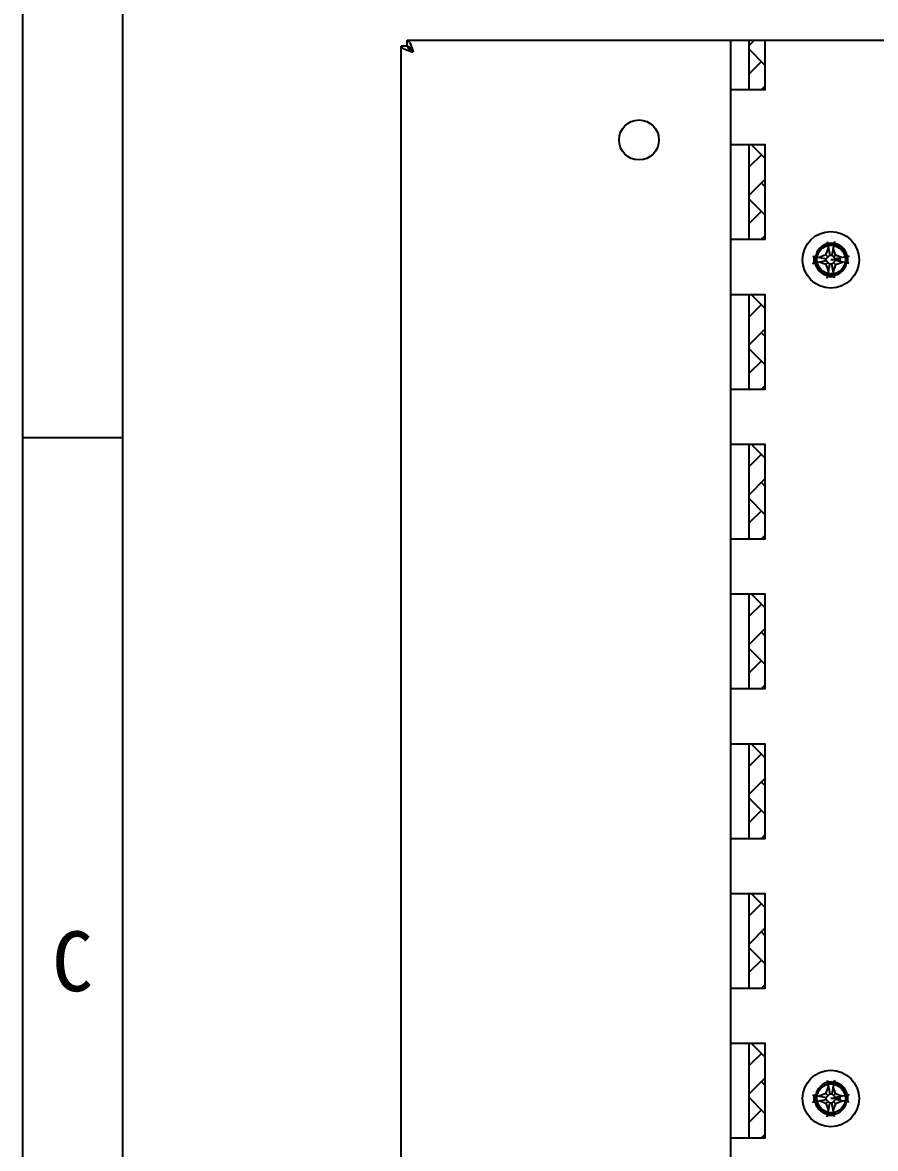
# Model space of a CAD drawing. Header units: millimetres. Extents: x 547 to 2149, y 622 to 1790.
# Drawn here: x 1524.7 to 1567.4, y 1702.1 to 1758.5 of the extents above; entities that cross this region are included whole.
import ezdxf

# ---------------------------------------------------------------- set-up
doc = ezdxf.new("R2010")
doc.units = ezdxf.units.MM
doc.layers.add('仅图框使用', color=7, linetype='Continuous')
doc.layers.add('元器件与线路', color=7, linetype='Continuous')
doc.styles.get("Standard").update_dxf_attribs({"font": 'txt', "bigfont": 'gbcbig.shx'})

msp = doc.modelspace()

# ---------------------------------------------------------------- hatches: boundary and pattern name
at = {"layer": '元器件与线路'}
h = msp.add_hatch(dxfattribs=at)
h.set_pattern_fill('AR-HBONE', color=256, scale=0.25, angle=90, style=0)
h.set_pattern_definition([(135, (1683.9885, 2185.7282), (-1.4142136, -3e-14), [3, -1]), (225, (1683.2814, 2186.4353), (-1.4142136, -3e-14), [3, -1])])
h.paths.add_polyline_path([(1561.838, 1757.585), (1561.049, 1757.585), (1561.049, 1755.094), (1561.838, 1755.094)])
h = msp.add_hatch(dxfattribs=at)
h.set_pattern_fill('AR-HBONE', color=256, scale=0.25, angle=90, style=0)
h.set_pattern_definition([(135, (1683.9885, 2178.2282), (-1.4142136, -3e-14), [3, -1]), (225, (1683.2814, 2178.9353), (-1.4142136, -3e-14), [3, -1])])
h.paths.add_polyline_path([(1561.049, 1752.351), (1561.049, 1747.594), (1561.838, 1747.594), (1561.838, 1752.351)])
h = msp.add_hatch(dxfattribs=at)
h.set_pattern_fill('AR-HBONE', color=256, scale=0.25, angle=90, style=0)
h.set_pattern_definition([(135, (1683.9885, 2170.7282), (-1.4142136, -3e-14), [3, -1]), (225, (1683.2814, 2171.4353), (-1.4142136, -3e-14), [3, -1])])
h.paths.add_polyline_path([(1561.049, 1744.851), (1561.049, 1740.094), (1561.838, 1740.094), (1561.838, 1744.851)])
h = msp.add_hatch(dxfattribs=at)
h.set_pattern_fill('AR-HBONE', color=256, scale=0.25, angle=90, style=0)
h.set_pattern_definition([(135, (1683.9885, 2163.2282), (-1.4142136, -3e-14), [3, -1]), (225, (1683.2814, 2163.9353), (-1.4142136, -3e-14), [3, -1])])
h.paths.add_polyline_path([(1561.049, 1737.351), (1561.049, 1732.594), (1561.838, 1732.594), (1561.838, 1737.351)])
h = msp.add_hatch(dxfattribs=at)
h.set_pattern_fill('AR-HBONE', color=256, scale=0.25, angle=90, style=0)
h.set_pattern_definition([(135, (1683.9885, 2155.7282), (-1.4142136, -3e-14), [3, -1]), (225, (1683.2814, 2156.4353), (-1.4142136, -3e-14), [3, -1])])
h.paths.add_polyline_path([(1561.049, 1729.851), (1561.049, 1725.094), (1561.838, 1725.094), (1561.838, 1729.851)])
h = msp.add_hatch(dxfattribs=at)
h.set_pattern_fill('AR-HBONE', color=256, scale=0.25, angle=90, style=0)
h.set_pattern_definition([(135, (1683.9885, 2148.2282), (-1.4142136, -3e-14), [3, -1]), (225, (1683.2814, 2148.9353), (-1.4142136, -3e-14), [3, -1])])
h.paths.add_polyline_path([(1561.049, 1722.351), (1561.049, 1717.594), (1561.838, 1717.594), (1561.838, 1722.351)])
h = msp.add_hatch(dxfattribs=at)
h.set_pattern_fill('AR-HBONE', color=256, scale=0.25, angle=90, style=0)
h.set_pattern_definition([(135, (1683.9885, 2140.7282), (-1.4142136, -3e-14), [3, -1]), (225, (1683.2814, 2141.4353), (-1.4142136, -3e-14), [3, -1])])
h.paths.add_polyline_path([(1561.049, 1714.851), (1561.049, 1710.094), (1561.838, 1710.094), (1561.838, 1714.851)])
h = msp.add_hatch(dxfattribs=at)
h.set_pattern_fill('AR-HBONE', color=256, scale=0.25, angle=90, style=0)
h.set_pattern_definition([(135, (1683.9885, 2133.2282), (-1.4142136, -3e-14), [3, -1]), (225, (1683.2814, 2133.9353), (-1.4142136, -3e-14), [3, -1])])
h.paths.add_polyline_path([(1561.049, 1707.351), (1561.049, 1702.594), (1561.838, 1702.594), (1561.838, 1707.351)])

# ---------------------------------------------------------------- linework, layer by layer
at = {"layer": '仅图框使用'}
for p, q in [((1524.678, 1790.181), (1524.678, 1580.181)), ((1529.678, 1785.181), (1529.678, 1585.181)), ((1524.678, 1737.681), (1529.678, 1737.681))]:
    msp.add_line(p, q, dxfattribs=at)
at = {"layer": '元器件与线路'}
for p, q in [((1543.933, 1757.285), (1543.933, 1757.585)), ((1543.933, 1757.585), (1655.133, 1757.585)), ((1560.133, 1650.094), (1560.133, 1757.585)), ((1561.049, 1755.094), (1561.049, 1757.585)), ((1543.633, 1650.385), (1543.633, 1757.285)), ((1543.933, 1757.285), (1543.633, 1757.285)), ((1561.049, 1747.594), (1561.049, 1752.351)), ((1565.633, 1746.585), (1565.133, 1746.585)), ((1561.049, 1740.094), (1561.049, 1744.851)), ((1561.049, 1732.594), (1561.049, 1737.351)), ((1561.049, 1725.094), (1561.049, 1729.851)), ((1561.049, 1717.594), (1561.049, 1722.351)), ((1561.049, 1710.094), (1561.049, 1714.851)), ((1561.049, 1702.594), (1561.049, 1707.351)), ((1565.633, 1704.585), (1565.133, 1704.585))]:
    msp.add_line(p, q, dxfattribs=at)
at = {"layer": '元器件与线路', "color": 0, "lineweight": 25}
for p, q in [((1564.955, 1747.499), (1565.089, 1746.812)), ((1564.971, 1747.416), (1565.295, 1747.416)), ((1565.311, 1747.499), (1565.177, 1746.812)), ((1564.89, 1746.829), (1564.552, 1746.699)), ((1564.89, 1746.829), (1565.02, 1747.166)), ((1564.998, 1746.721), (1564.89, 1746.829)), ((1564.907, 1746.629), (1565.089, 1746.812)), ((1565.089, 1746.812), (1565.177, 1746.812)), ((1565.36, 1746.629), (1565.177, 1746.812)), ((1565.376, 1746.829), (1565.247, 1747.166)), ((1565.268, 1746.721), (1565.376, 1746.829)), ((1565.376, 1746.829), (1565.714, 1746.699)), ((1564.22, 1746.764), (1564.907, 1746.629)), ((1564.22, 1746.407), (1564.907, 1746.541)), ((1564.303, 1746.423), (1564.303, 1746.747)), ((1564.89, 1746.342), (1564.552, 1746.472)), ((1564.89, 1746.342), (1564.998, 1746.45)), ((1564.89, 1746.342), (1565.02, 1746.004)), ((1564.907, 1746.541), (1564.907, 1746.629)), ((1565.089, 1746.359), (1564.907, 1746.541)), ((1564.955, 1745.672), (1565.089, 1746.359)), ((1565.177, 1746.359), (1565.089, 1746.359)), ((1565.36, 1746.541), (1565.177, 1746.359)), ((1565.311, 1745.672), (1565.177, 1746.359)), ((1565.376, 1746.342), (1565.247, 1746.004)), ((1565.268, 1746.45), (1565.376, 1746.342)), ((1566.046, 1746.764), (1565.36, 1746.629)), ((1565.36, 1746.629), (1565.36, 1746.541)), ((1566.046, 1746.407), (1565.36, 1746.541)), ((1565.376, 1746.342), (1565.714, 1746.472)), ((1565.963, 1746.747), (1565.963, 1746.423)), ((1564.971, 1745.755), (1565.295, 1745.755)), ((1564.89, 1704.829), (1565.02, 1705.166)), ((1564.955, 1705.499), (1565.089, 1704.812)), ((1564.971, 1705.416), (1565.295, 1705.416)), ((1565.311, 1705.499), (1565.177, 1704.812)), ((1565.376, 1704.829), (1565.247, 1705.166)), ((1564.22, 1704.764), (1564.907, 1704.629)), ((1564.22, 1704.407), (1564.907, 1704.541)), ((1564.303, 1704.423), (1564.303, 1704.747)), ((1564.89, 1704.829), (1564.552, 1704.699)), ((1564.998, 1704.721), (1564.89, 1704.829)), ((1564.907, 1704.629), (1565.089, 1704.812)), ((1564.907, 1704.541), (1564.907, 1704.629)), ((1565.089, 1704.359), (1564.907, 1704.541)), ((1565.089, 1704.812), (1565.177, 1704.812)), ((1565.36, 1704.629), (1565.177, 1704.812)), ((1565.36, 1704.541), (1565.177, 1704.359)), ((1565.268, 1704.721), (1565.376, 1704.829)), ((1566.046, 1704.764), (1565.36, 1704.629)), ((1565.36, 1704.629), (1565.36, 1704.541)), ((1566.046, 1704.407), (1565.36, 1704.541)), ((1565.376, 1704.829), (1565.714, 1704.699)), ((1565.963, 1704.747), (1565.963, 1704.423)), ((1564.89, 1704.342), (1564.552, 1704.472)), ((1564.89, 1704.342), (1564.998, 1704.45)), ((1564.89, 1704.342), (1565.02, 1704.004)), ((1564.955, 1703.672), (1565.089, 1704.359)), ((1565.177, 1704.359), (1565.089, 1704.359)), ((1565.311, 1703.672), (1565.177, 1704.359)), ((1565.376, 1704.342), (1565.247, 1704.004)), ((1565.268, 1704.45), (1565.376, 1704.342)), ((1565.376, 1704.342), (1565.714, 1704.472)), ((1564.971, 1703.755), (1565.295, 1703.755))]:
    msp.add_line(p, q, dxfattribs=at)
at = {"layer": '元器件与线路'}
for points in [[(1543.933, 1757.585), (1543.971, 1757.574), (1544.008, 1757.54), (1544.046, 1757.484), (1544.083, 1757.41), (1544.121, 1757.319), (1544.158, 1757.215), (1544.196, 1757.102), (1544.233, 1756.985)], [(1561.838, 1757.585), (1561.838, 1755.094), (1560.133, 1755.094), (1560.133, 1757.585)], [(1543.633, 1757.285), (1543.645, 1757.248), (1543.679, 1757.21), (1543.734, 1757.173), (1543.809, 1757.135), (1543.9, 1757.098), (1544.004, 1757.06), (1544.116, 1757.023), (1544.233, 1756.985)], [(1543.933, 1757.285), (1543.941, 1757.242), (1543.963, 1757.2), (1543.999, 1757.157), (1544.046, 1757.114), (1544.103, 1757.071), (1544.166, 1757.028), (1544.233, 1756.985)], [(1543.933, 1757.285), (1543.976, 1757.278), (1544.019, 1757.256), (1544.062, 1757.22), (1544.105, 1757.172), (1544.147, 1757.115), (1544.19, 1757.052), (1544.233, 1756.985)]]:
    msp.add_lwpolyline(points, dxfattribs=at)
for points in [[(1560.133, 1747.594), (1560.133, 1752.351), (1561.838, 1752.351), (1561.838, 1747.594)], [(1560.133, 1740.094), (1560.133, 1744.851), (1561.838, 1744.851), (1561.838, 1740.094)], [(1560.133, 1732.594), (1560.133, 1737.351), (1561.838, 1737.351), (1561.838, 1732.594)], [(1560.133, 1725.094), (1560.133, 1729.851), (1561.838, 1729.851), (1561.838, 1725.094)], [(1560.133, 1717.594), (1560.133, 1722.351), (1561.838, 1722.351), (1561.838, 1717.594)], [(1560.133, 1710.094), (1560.133, 1714.851), (1561.838, 1714.851), (1561.838, 1710.094)], [(1560.133, 1702.594), (1560.133, 1707.351), (1561.838, 1707.351), (1561.838, 1702.594)]]:
    msp.add_lwpolyline(points, close=True, dxfattribs=at)
msp.add_circle((1555.533, 1752.585), 1, dxfattribs=at)
at = {"layer": '元器件与线路', "color": 0, "lineweight": 25}
for centre in [(1565.133, 1746.585), (1565.133, 1704.585)]:
    msp.add_circle(centre, 1.417, dxfattribs=at)
at = {"layer": '元器件与线路', "color": 0}
for centre in [(1565.133, 1746.585), (1565.168, 1746.604), (1565.133, 1704.585), (1565.168, 1704.604)]:
    msp.add_circle(centre, 0.729, dxfattribs=at)
for centre, start, end in [((1565.133, 1746.585), 164.9785, 104.9785), ((1565.168, 1746.604), 345, 285), ((1565.133, 1704.585), 164.9785, 104.9785), ((1565.168, 1704.604), 345, 285)]:
    msp.add_arc(centre, 0.81, start, end, dxfattribs=at)

# ---------------------------------------------------------------- texts
at = {"layer": '仅图框使用', "insert": (1527.178, 1711.431), "char_height": 3, "width": 5, "attachment_point": 5}
msp.add_mtext('{\\fSimSun|b0|i0|c134|p2;C}', dxfattribs=at)

doc.saveas('drawing.dxf')
